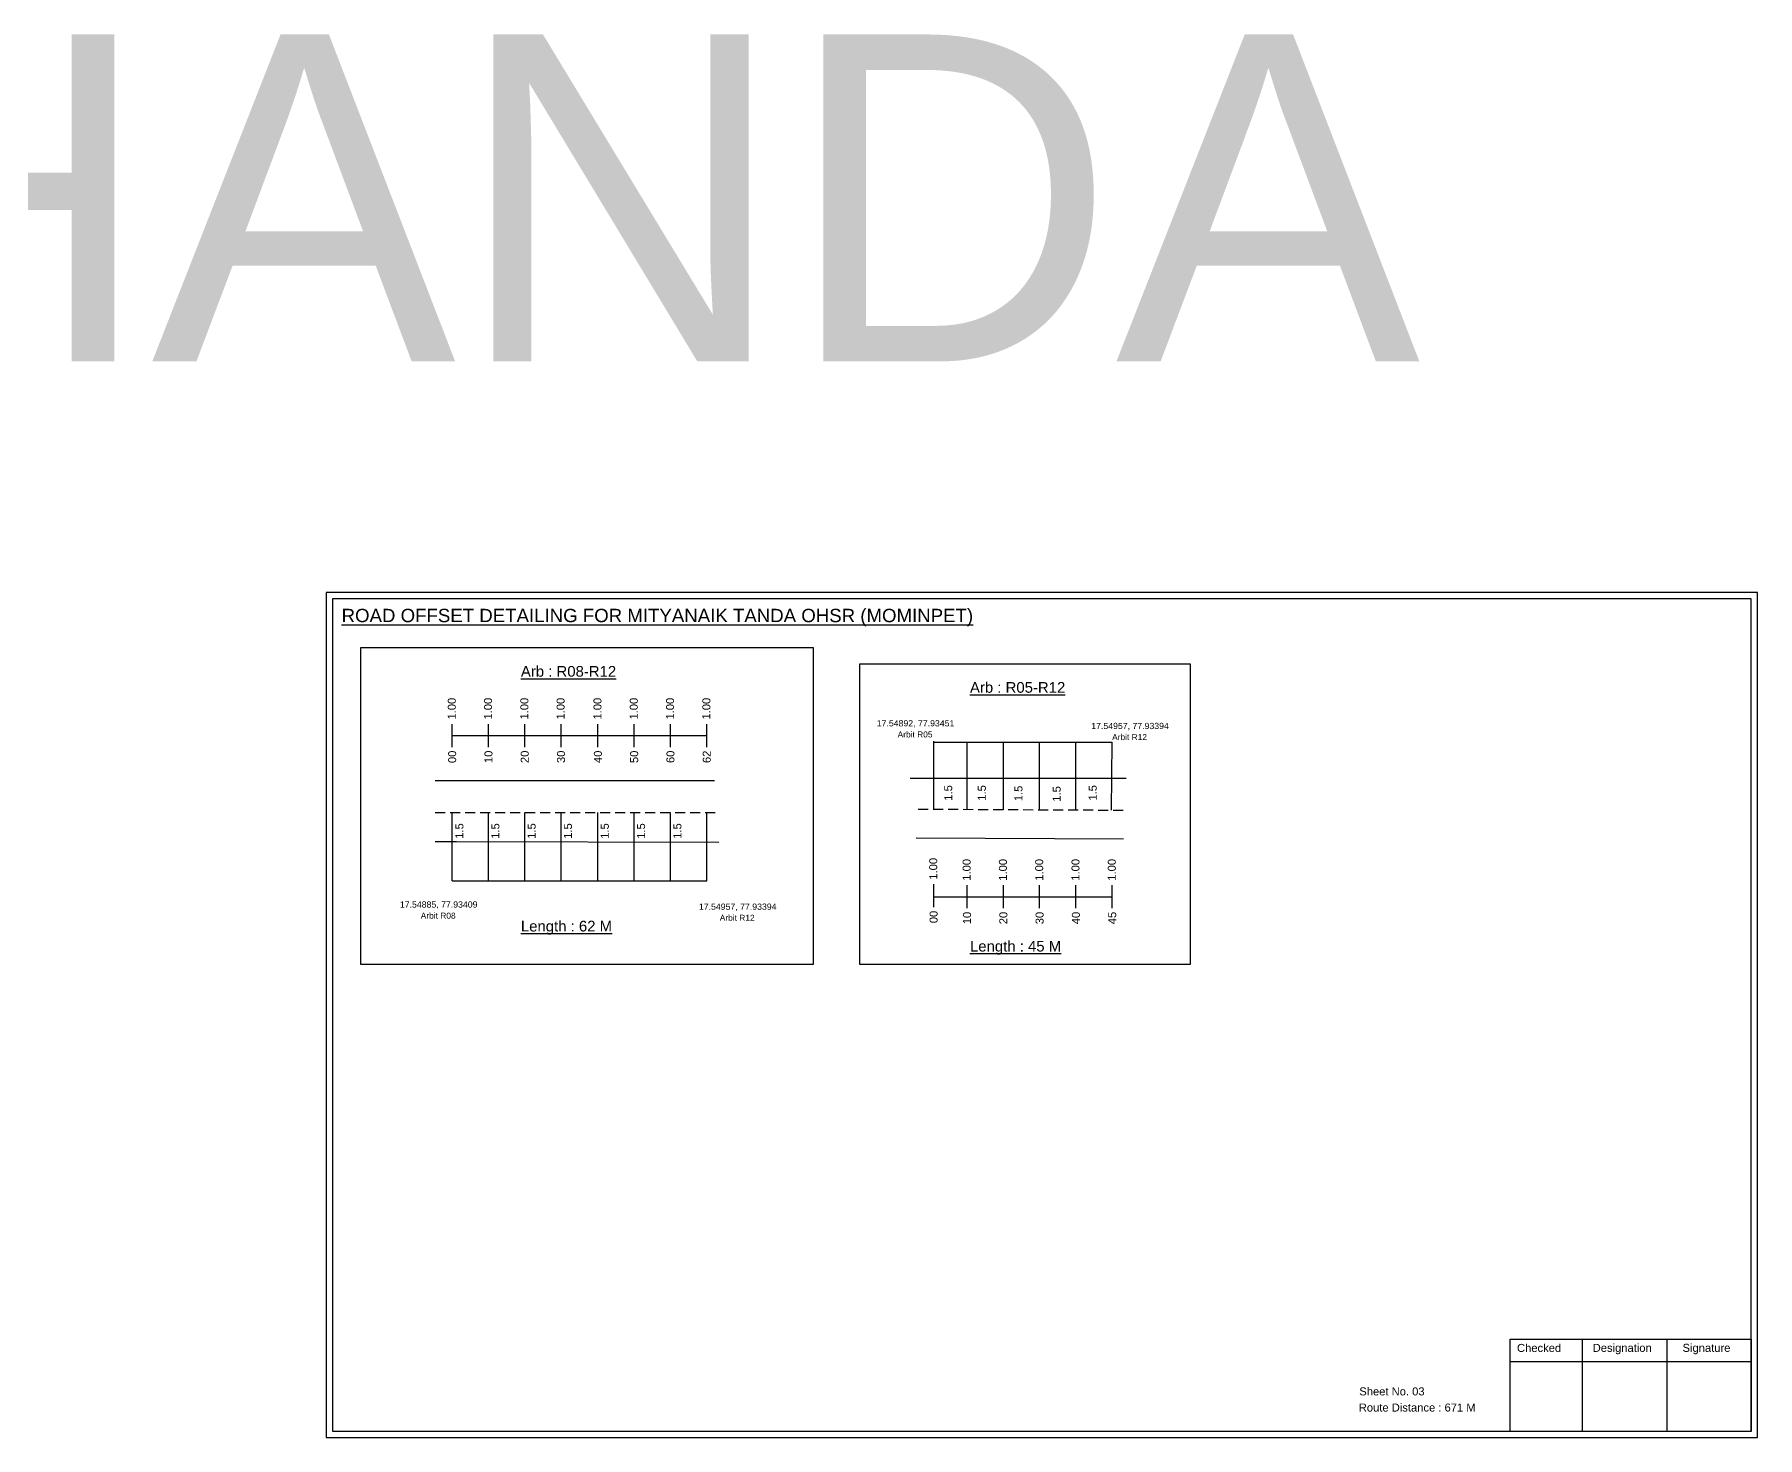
# Model space of a CAD drawing. Header units: inches. Extents: x 1196 to 5959, y 304 to 924.
# Drawn here: x 5313 to 5959, y 398 to 924 of the extents above; entities that cross this region are included whole.
import ezdxf

# ---------------------------------------------------------------- set-up
doc = ezdxf.new("R2010")
doc.units = ezdxf.units.IN
doc.header["$MEASUREMENT"] = 0
doc.linetypes.add('DASHED2', pattern=[0.375, 0.25, -0.125])
doc.layers.add('PDF_Geometry', color=7, linetype='Continuous')
doc.layers.add('PDF_Text', color=5, linetype='Continuous')
doc.styles.add('PDF Arial', font='arial.ttf')
doc.styles.get("Standard").update_dxf_attribs({"font": 'arial.ttf'})

msp = doc.modelspace()

# ---------------------------------------------------------------- linework, layer by layer
at = {"color": 217, "true_color": 0x93278f}
for p, q in [((5469.71, 656.75), (5469.71, 665.31)), ((5483.31, 656.75), (5483.31, 665.31)), ((5496.91, 656.75), (5496.91, 665.31)), ((5510.51, 656.75), (5510.51, 665.31)), ((5524.33, 656.75), (5524.33, 665.31)), ((5537.93, 656.75), (5537.93, 665.31)), ((5551.53, 656.75), (5551.53, 665.31)), ((5565.13, 656.75), (5565.13, 665.31)), ((5469.71, 661.02), (5565.13, 661.08)), ((5650.16, 596.74), (5650.16, 605.29)), ((5650.16, 600.62), (5717.08, 600.63)), ((5662.68, 596.35), (5662.68, 604.91)), ((5676.28, 596.35), (5676.28, 604.91)), ((5689.88, 596.35), (5689.88, 604.91)), ((5703.48, 596.35), (5703.48, 604.91)), ((5717.08, 596.35), (5717.08, 604.91))]:
    msp.add_line(p, q, dxfattribs=at)
for p, q in [((5650.16, 633.35), (5650.16, 658.89)), ((5662.68, 633.3), (5662.68, 658.58)), ((5676.28, 633.25), (5676.28, 658.58)), ((5689.88, 633.31), (5689.88, 658.58)), ((5703.48, 633.05), (5703.48, 658.58)), ((5716.86, 633.08), (5717.08, 658.58)), ((5568.04, 644.03), (5463.3, 644.03)), ((5722.33, 644.91), (5641.38, 644.91)), ((5469.71, 606.61), (5469.71, 632.15)), ((5483.31, 606.61), (5483.31, 632.15)), ((5496.91, 606.61), (5496.91, 632.15)), ((5510.51, 606.61), (5510.51, 632.15)), ((5524.33, 606.61), (5524.33, 632.15)), ((5537.93, 606.61), (5537.93, 632.15)), ((5551.53, 606.61), (5551.53, 632.15)), ((5565.13, 606.61), (5565.13, 632.15)), ((5463.3, 621.34), (5471.36, 621.34)), ((5471.36, 621.34), (5569.67, 621.07)), ((5643.59, 622.71), (5721.31, 622.28))]:
    msp.add_line(p, q)
at = {"color": 5}
for p, q in [((5650.16, 658.58), (5717.08, 658.58)), ((5469.71, 606.61), (5565.13, 606.61))]:
    msp.add_line(p, q, dxfattribs=at)
at = {"linetype": 'DASHED2', "ltscale": 15}
for p, q in [((5644.3, 633.49), (5722.58, 633.08)), ((5463.3, 632.15), (5568.69, 632.15))]:
    msp.add_line(p, q, dxfattribs=at)
for points in [[(5435.44, 694.09), (5605.05, 694.09), (5605.05, 575.26), (5435.44, 575.26)], [(5622.46, 687.94), (5746.26, 687.94), (5746.26, 575.26), (5622.46, 575.26)]]:
    msp.add_lwpolyline(points, close=True)
at = {"layer": 'PDF_Geometry'}
for points in [[(5422.47, 714.63), (5422.47, 397.92), (5958.94, 397.92), (5958.94, 714.63)], [(5424.8, 712.3), (5424.8, 400.34), (5956.52, 400.34), (5956.52, 712.3)]]:
    msp.add_lwpolyline(points, close=True, dxfattribs=at)
at = {"layer": 'PDF_Geometry', "color": 242, "true_color": 0xcc1f26}
msp.add_lwpolyline([(5956.52, 400.24), (5866.18, 400.24), (5866.18, 434.85), (5956.52, 434.85)], close=True, dxfattribs=at)
for points in [[(5893.16, 434.85), (5893.16, 400.24)], [(5924.89, 434.85), (5924.89, 400.24)], [(5866.18, 426.48), (5956.52, 426.48)]]:
    msp.add_lwpolyline(points, dxfattribs=at)

# ---------------------------------------------------------------- texts
for s, height, p in [('MITYA NAYAK THANDA', 122.5352, (3930.44, 801.31)), ('Sheet No. 03', 3, (5809.68, 413.71)), ('Route Distance : 671 M', 3, (5809.49, 407.66))]:
    msp.add_text(s, height=height).set_placement(p)
at = {"color": 242, "true_color": 0xcd2027}
for s, height, p in [('%%UROAD OFFSET DETAILING FOR MITYANAIK TANDA OHSR (MOMINPET)', 5, (5428.25, 703.55)), ('%%UArb : R08-R12', 4, (5495.45, 683.11)), ('%%UArb : R05-R12', 4, (5663.77, 677.09)), ('%%ULength : 62 M', 4, (5495.45, 587.61)), ('%%ULength : 45 M', 4, (5663.77, 580.09))]:
    msp.add_text(s, height=height, dxfattribs=at).set_placement(p)
at = {"color": 217, "true_color": 0x93278f}
for s, p in [('1.00', (5471.04, 667.05)), ('1.00', (5484.64, 667.05)), ('1.00', (5498.24, 667.05)), ('1.00', (5511.84, 667.05)), ('1.00', (5525.65, 667.05)), ('1.00', (5539.25, 667.05)), ('1.00', (5552.85, 667.05)), ('1.00', (5566.45, 667.05)), ('00', (5471.19, 650.73)), ('10', (5484.79, 650.73)), ('20', (5498.39, 650.73)), ('30', (5511.99, 650.73)), ('40', (5525.8, 650.73)), ('50', (5539.4, 650.73)), ('60', (5553, 650.73)), ('62', (5566.6, 650.73)), ('1.00', (5651.49, 607.03)), ('1.00', (5664.01, 606.64)), ('1.00', (5677.61, 606.64)), ('1.00', (5691.21, 606.64)), ('1.00', (5704.81, 606.64)), ('1.00', (5718.41, 606.64)), ('00', (5651.64, 590.71)), ('10', (5664.16, 590.32)), ('20', (5677.76, 590.32)), ('30', (5691.36, 590.32)), ('40', (5704.96, 590.32)), ('45', (5718.56, 590.32))]:
    msp.add_text(s, height=3, rotation=90, dxfattribs=at).set_placement(p)
at = {"color": 5}
for s, height, p in [('17.54892, 77.93451', 2.34, (5628.83, 664.47)), ('17.54957, 77.93394', 2.34, (5709.22, 663.47)), ('Arbit R05', 2.246, (5636.65, 660.34)), ('Arbit R12', 2.246, (5717.04, 659.34)), ('17.54885, 77.93409', 2.34, (5450.1, 596.55)), ('Arbit R08', 2.246, (5457.92, 592.42)), ('17.54957, 77.93394', 2.34, (5562.17, 595.73)), ('Arbit R12', 2.246, (5569.99, 591.61))]:
    msp.add_text(s, height=height, dxfattribs=at).set_placement(p)
for p in [(5657.12, 636.63), (5669.7, 636.63), (5683.43, 636.44), (5697.75, 636.25), (5711.27, 636.66), (5473.89, 622.34), (5487.38, 622.34), (5500.98, 622.34), (5514.58, 622.34), (5528.4, 622.34), (5542, 622.34), (5555.6, 622.34)]:
    msp.add_text('1.5', height=3, rotation=90).set_placement(p)
at = {"layer": 'PDF_Text', "color": 7, "attachment_point": 7, "style": 'PDF Arial'}
for s, insert, char_height in [('Checked', (5868.79, 429.96), 3.001), ('Designation', (5897.16, 429.13), 3.0006), ('Signature', (5930.84, 429.13), 3.001)]:
    msp.add_mtext(s, dxfattribs=dict(at, insert=insert, char_height=char_height))

doc.saveas('drawing.dxf')
